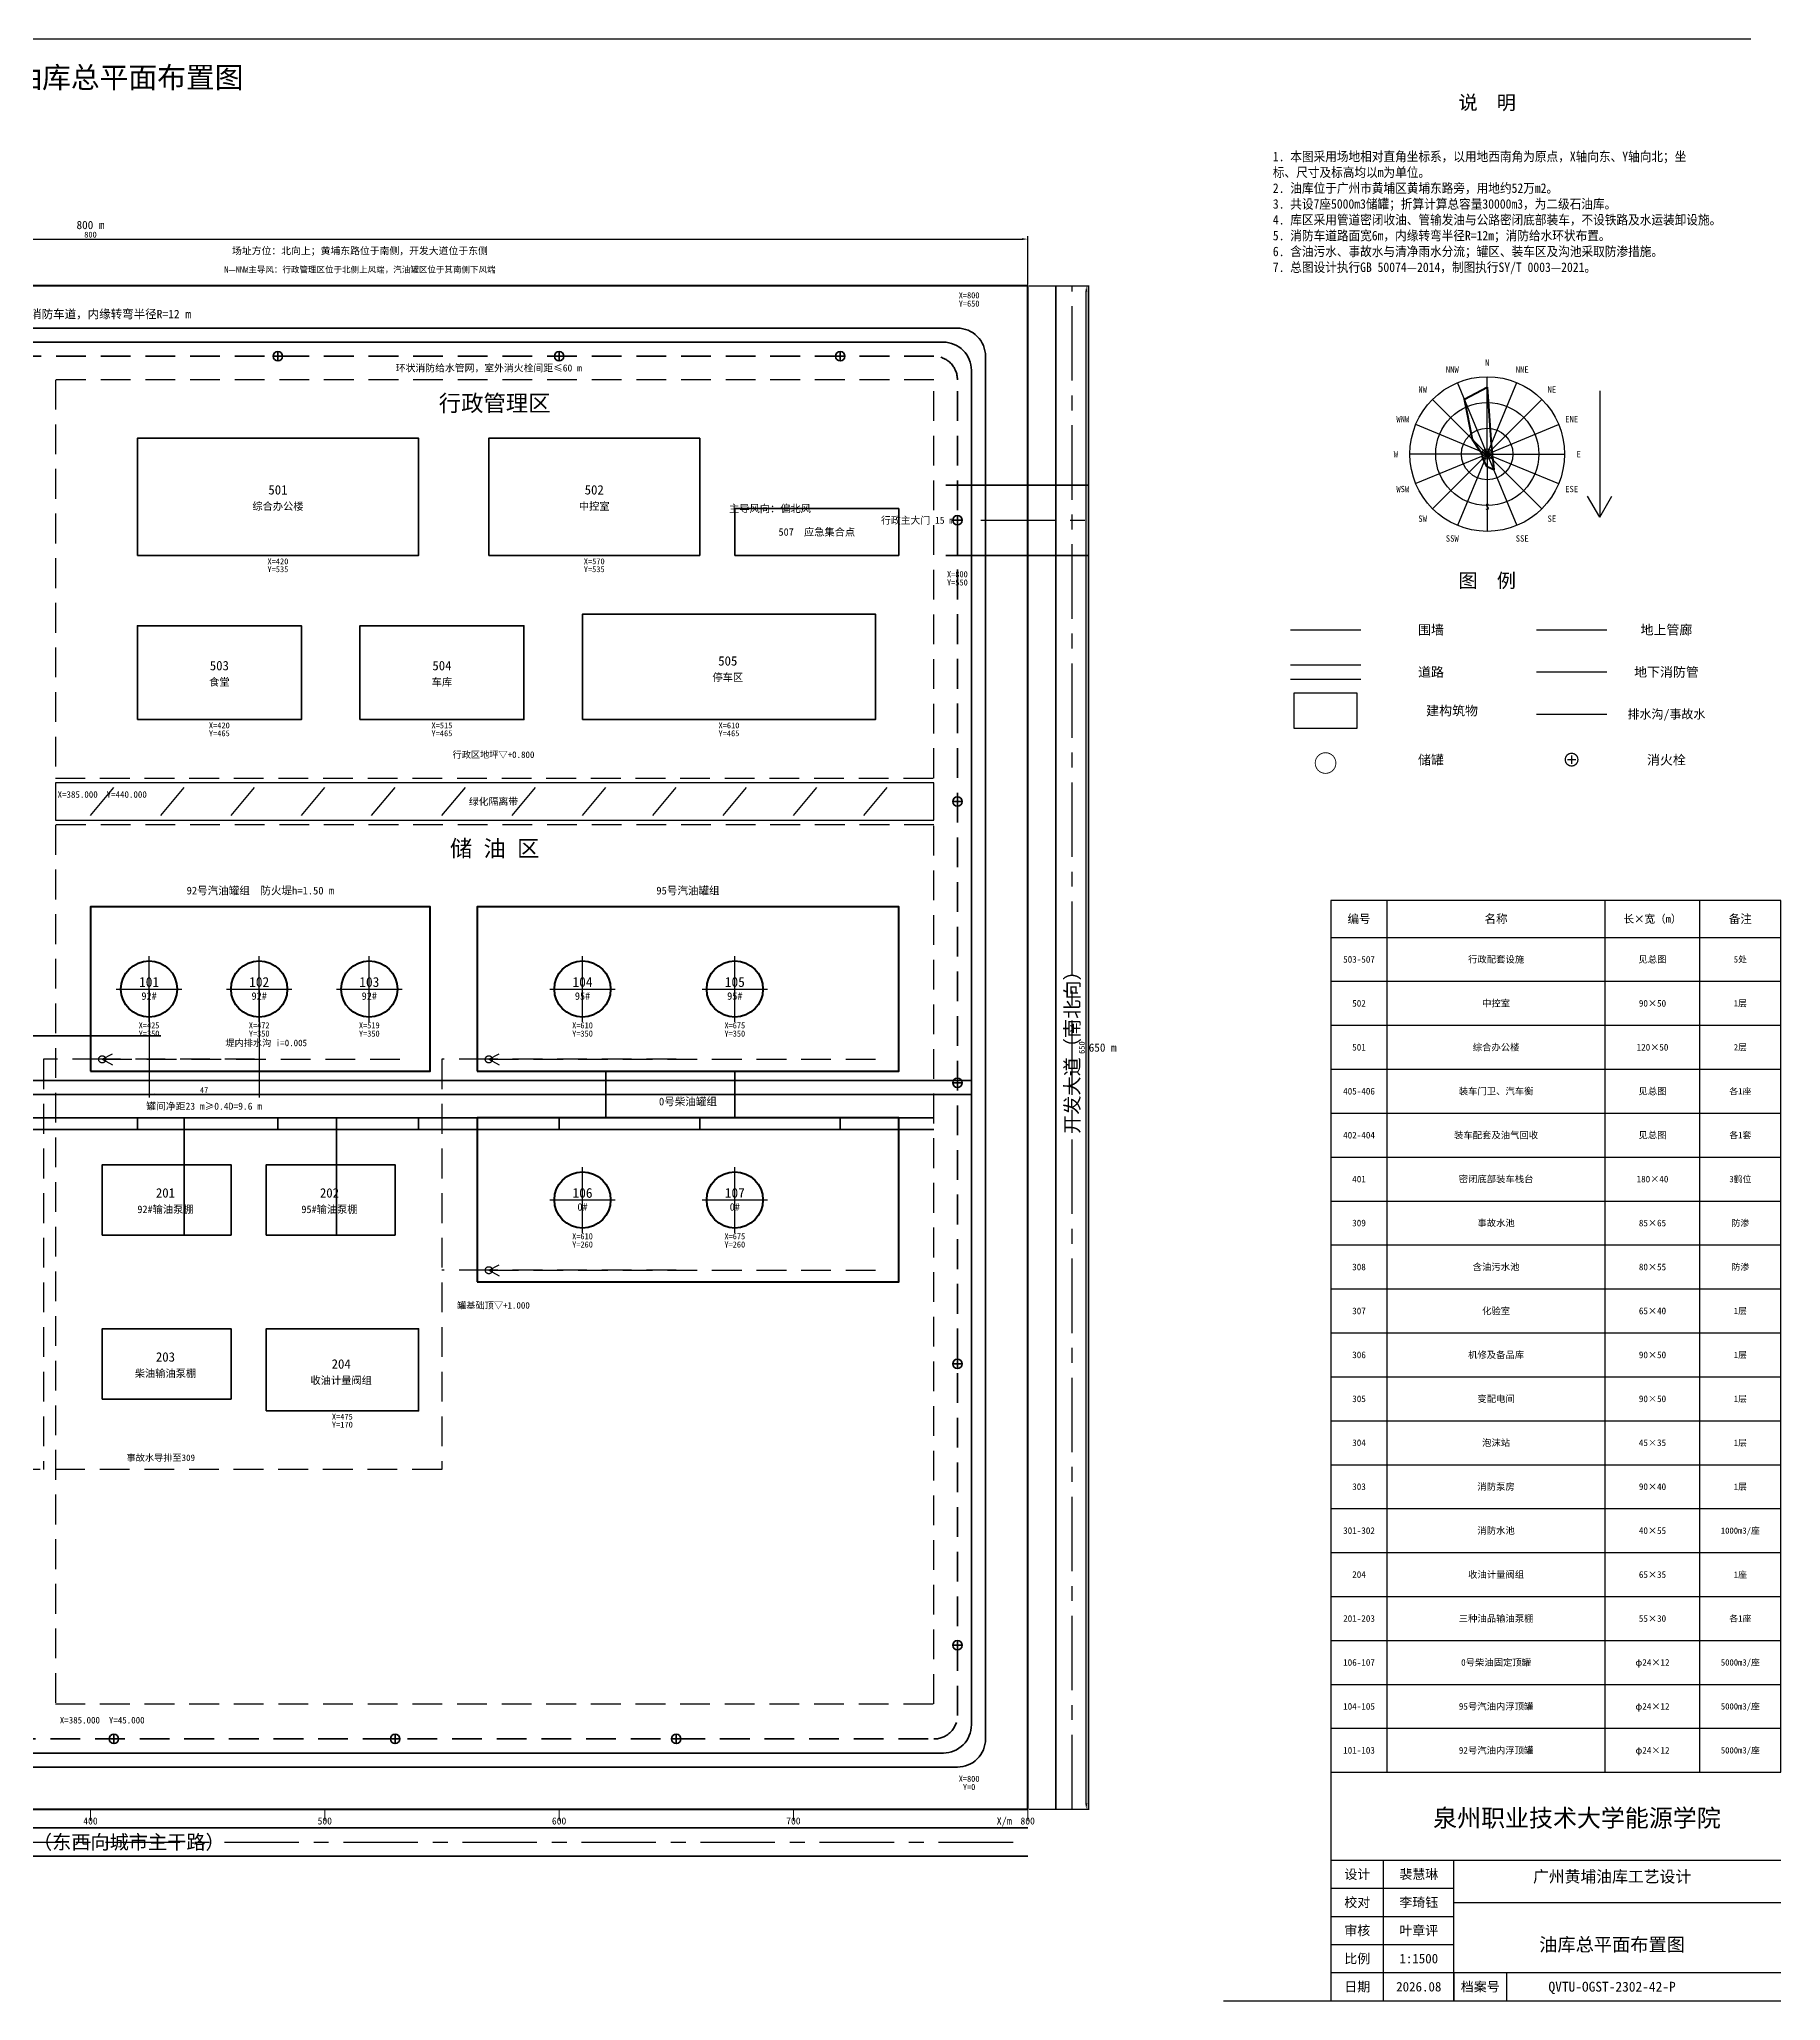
# Model space of a CAD drawing. Header units: millimetres. Extents: x -100 to 1121, y -82 to 755.
# Drawn here: x 378 to 1121, y -82 to 755 of the extents above; entities that cross this region are included whole.
import ezdxf
from ezdxf.enums import TextEntityAlignment as Align

# ---------------------------------------------------------------- set-up
doc = ezdxf.new("R2010")
doc.units = ezdxf.units.MM
doc.linetypes.add('CENTER', pattern=[50.8, 31.75, -6.35, 6.35, -6.35])
doc.linetypes.add('DASHED', pattern=[19.05, 12.7, -6.35])
for name, color, linetype, lineweight in [('01-用地红线', 7, 'Continuous', 70), ('02-围墙', 7, 'Continuous', 50), ('03-道路', 7, 'Continuous', 35), ('04-防火堤', 7, 'Continuous', 50), ('05-储罐', 7, 'Continuous', 50), ('06-建构筑物', 7, 'Continuous', 35), ('07-工艺管廊', 7, 'Continuous', 35), ('08-消防管网', 7, 'DASHED', 35), ('09-排水沟', 7, 'DASHED', 25), ('10-文字', 7, 'Continuous', 25), ('11-尺寸', 7, 'Continuous', 25), ('12-风向图', 7, 'Continuous', 25), ('13-中心线', 7, 'CENTER', 25), ('14-分区界线', 7, 'DASHED', 25), ('15-消防设施', 7, 'Continuous', 35), ('16-绿化', 7, 'Continuous', 25), ('20-坐标标注', 7, 'Continuous', 18)]:
    doc.layers.add(name, color=color, linetype=linetype, lineweight=lineweight)
doc.styles.add('QVTU-宋体', font='', dxfattribs={"width": 0.9})
doc.styles.add('QVTU-黑体', font='simhei.ttf', dxfattribs={"width": 0.95})
doc.styles.get("Standard").update_dxf_attribs({"font": ''})
doc.styles.get('QVTU-宋体').set_extended_font_data('SimSun')
doc.styles.get('Standard').set_extended_font_data('SimSun')
doc.dimstyles.new('ISO-25', dxfattribs={"dimtxt": 2.5, "dimasz": 2.5, "dimexe": 1.25, "dimexo": 0.625, "dimtad": 1, "dimtxsty": 'Standard', "dimcen": 2.5, "dimadec": 0, "dimazin": 0, "dimtfac": 1, "dimtmove": 0, "dimatfit": 3, "dimfxl": 1, "dimarcsym": 0})

# ---------------------------------------------------------------- blocks, each defined once
blk = doc.blocks.new('*D1')
at = {"layer": '11-尺寸', "color": 0, "lineweight": -2, "transparency": 16777216}
for p, q in [((0, 650.62), (0, 671.25)), ((2.5, 670), (797.5, 670)), ((800, 650.62), (800, 671.25))]:
    blk.add_line(p, q, dxfattribs=at)
at = {"layer": '11-尺寸', "color": 0, "transparency": 16777216}
for points in [[(2.5, 670.42), (2.5, 669.58), (0, 670)], [(797.5, 670.42), (797.5, 669.58), (800, 670)]]:
    blk.add_solid(points, dxfattribs=at)
at = {"layer": 'Defpoints', "color": 0, "transparency": 16777216}
for p in [(800, 670), (0, 650), (800, 650)]:
    blk.add_point(p, dxfattribs=at)
at = {"layer": '11-尺寸', "color": 0, "transparency": 16777216, "insert": (400, 671.88), "char_height": 2.5, "attachment_point": 5}
blk.add_mtext('800', dxfattribs=at)
blk = doc.blocks.new('*D2')
at = {"layer": '11-尺寸', "color": 0, "lineweight": -2, "transparency": 16777216}
for p, q in [((800.62, 650), (826.25, 650)), ((825, 2.5), (825, 647.5)), ((800.62, 0), (826.25, 0))]:
    blk.add_line(p, q, dxfattribs=at)
at = {"layer": '11-尺寸', "color": 0, "transparency": 16777216}
for points in [[(824.58, 647.5), (825.42, 647.5), (825, 650)], [(824.58, 2.5), (825.42, 2.5), (825, 0)]]:
    blk.add_solid(points, dxfattribs=at)
at = {"layer": 'Defpoints', "color": 0, "transparency": 16777216}
for p in [(800, 650), (825, 650), (800, 0)]:
    blk.add_point(p, dxfattribs=at)
at = {"layer": '11-尺寸', "color": 0, "transparency": 16777216, "insert": (823.12, 325), "char_height": 2.5, "attachment_point": 5, "rotation": 90}
blk.add_mtext('650', dxfattribs=at)
blk = doc.blocks.new('*D3')
at = {"layer": '11-尺寸', "color": 0, "lineweight": -2, "transparency": 16777216}
for p, q in [((425, 349.38), (425, 303.75)), ((472, 349.38), (472, 303.75)), ((427.5, 305), (469.5, 305))]:
    blk.add_line(p, q, dxfattribs=at)
at = {"layer": '11-尺寸', "color": 0, "transparency": 16777216}
for points in [[(427.5, 305.42), (427.5, 304.58), (425, 305)], [(469.5, 305.42), (469.5, 304.58), (472, 305)]]:
    blk.add_solid(points, dxfattribs=at)
at = {"layer": 'Defpoints', "color": 0, "transparency": 16777216}
for p in [(425, 350), (472, 350), (472, 305)]:
    blk.add_point(p, dxfattribs=at)
at = {"layer": '11-尺寸', "color": 0, "transparency": 16777216, "insert": (448.5, 306.88), "char_height": 2.5, "attachment_point": 5}
blk.add_mtext('47', dxfattribs=at)

msp = doc.modelspace()

# ---------------------------------------------------------------- linework, layer by layer
at = {"layer": '01-用地红线'}
msp.add_lwpolyline([(0, 0), (800, 0), (800, 650), (0, 650)], close=True, dxfattribs=at)
at = {"layer": '02-围墙'}
for p, q in [((800, 650), (0, 650)), ((800, 0), (800, 650)), ((0, 0), (800, 0))]:
    msp.add_line(p, q, dxfattribs=at)
at = {"layer": '03-道路'}
for p, q in [((812, 0), (812, 650)), ((826, 0), (826, 650)), ((765, 565), (826, 565)), ((765, 535), (826, 535)), ((24, 311), (776, 311)), ((24, 305), (776, 305)), ((0, -8), (800, -8)), ((0, -20), (800, -20))]:
    msp.add_line(p, q, dxfattribs=at)
for points in [[(18, 30, 0.4142136), (30, 18), (770, 18, 0.4142136), (782, 30), (782, 620, 0.4142136), (770, 632), (30, 632, 0.4142136), (18, 620)], [(24, 36, 0.4142136), (36, 24), (764, 24, 0.4142136), (776, 36), (776, 614, 0.4142136), (764, 626), (36, 626, 0.4142136), (24, 614)]]:
    msp.add_lwpolyline(points, format="xyb", close=True, dxfattribs=at)
at = {"layer": '04-防火堤'}
for points in [[(400, 315), (545, 315), (545, 385), (400, 385)], [(565, 315), (745, 315), (745, 385), (565, 385)], [(565, 225), (745, 225), (745, 295), (565, 295)]]:
    msp.add_lwpolyline(points, close=True, dxfattribs=at)
at = {"layer": '05-储罐'}
for centre in [(425, 350), (472, 350), (519, 350), (610, 350), (675, 350), (610, 260), (675, 260)]:
    msp.add_circle(centre, 12, dxfattribs=at)
at = {"layer": '06-建构筑物'}
for points in [[(420, 535), (540, 535), (540, 585), (420, 585)], [(570, 535), (660, 535), (660, 585), (570, 585)], [(675, 535), (745, 535), (745, 555), (675, 555)], [(420, 465), (490, 465), (490, 505), (420, 505)], [(515, 465), (585, 465), (585, 505), (515, 505)], [(610, 465), (735, 465), (735, 510), (610, 510)], [(405, 245), (460, 245), (460, 275), (405, 275)], [(475, 245), (530, 245), (530, 275), (475, 275)], [(405, 175), (460, 175), (460, 205), (405, 205)], [(475, 170), (540, 170), (540, 205), (475, 205)]]:
    msp.add_lwpolyline(points, close=True, dxfattribs=at)
at = {"layer": '07-工艺管廊'}
for p, q in [((335, 330), (430, 330)), ((620, 295), (620, 315)), ((675, 295), (675, 315)), ((30, 295), (760, 295)), ((420, 290), (420, 295)), ((440, 295), (440, 245)), ((480, 290), (480, 295)), ((505, 295), (505, 245)), ((540, 290), (540, 295)), ((600, 290), (600, 295)), ((660, 290), (660, 295)), ((720, 290), (720, 295)), ((30, 290), (760, 290))]:
    msp.add_line(p, q, dxfattribs=at)
at = {"layer": '08-消防管网'}
msp.add_line((40, 305), (760, 305), dxfattribs=at)
msp.add_lwpolyline([(30, 40, 0.4142136), (40, 30), (760, 30, 0.4142136), (770, 40), (770, 610, 0.4142136), (760, 620), (40, 620, 0.4142136), (30, 610)], format="xyb", close=True, dxfattribs=at)
at = {"layer": '09-排水沟'}
for p, q in [((405, 320), (380, 320)), ((380, 320), (380, 145)), ((405, 320), (409.408, 322.36)), ((405, 320), (535, 320)), ((470, 320), (405, 320)), ((405, 320), (409.408, 317.64)), ((570, 320), (550, 320)), ((550, 320), (550, 145)), ((570, 320), (574.408, 322.36)), ((570, 320), (735, 320)), ((650, 320), (570, 320)), ((570, 320), (574.408, 317.64)), ((570, 230), (550, 230)), ((570, 230), (574.408, 232.36)), ((570, 230), (735, 230)), ((650, 230), (570, 230)), ((570, 230), (574.408, 227.64)), ((550, 145), (330, 145))]:
    msp.add_line(p, q, dxfattribs=at)
for centre in [(405, 320), (570, 320), (570, 230)]:
    msp.add_circle(centre, 1.5, dxfattribs=at)
at = {"layer": '10-文字'}
for p, q in [((1108.628, 755.276), (-100.372, 755.276)), ((912.128, 503.276), (942.128, 503.276)), ((1017.128, 503.276), (1047.128, 503.276)), ((912.128, 488.276), (942.128, 488.276)), ((912.128, 482.276), (942.128, 482.276)), ((1017.128, 485.276), (1047.128, 485.276)), ((1017.128, 467.276), (1047.128, 467.276)), ((929.416, 387.776), (929.416, 15.776)), ((1121.416, 387.776), (929.416, 387.776)), ((953.416, 15.776), (953.416, 387.776)), ((1046.416, 15.776), (1046.416, 387.776)), ((1086.916, 15.776), (1086.916, 387.776)), ((1121.416, 15.776), (1121.416, 387.776)), ((929.416, 353.276), (1121.416, 353.276)), ((929.416, 334.526), (1121.416, 334.526)), ((929.416, 315.776), (1121.416, 315.776)), ((929.416, 297.026), (1121.416, 297.026)), ((929.416, 278.276), (1121.416, 278.276)), ((929.416, 259.526), (1121.416, 259.526)), ((929.416, 240.776), (1121.416, 240.776)), ((929.416, 222.026), (1121.416, 222.026)), ((929.416, 203.276), (1121.416, 203.276)), ((929.416, 184.526), (1121.416, 184.526)), ((929.416, 165.776), (1121.416, 165.776)), ((929.416, 147.026), (1121.416, 147.026)), ((929.416, 128.276), (1121.416, 128.276)), ((929.416, 109.526), (1121.416, 109.526)), ((929.416, 90.776), (1121.416, 90.776)), ((929.416, 72.026), (1121.416, 72.026)), ((929.416, 53.276), (1121.416, 53.276)), ((929.416, 34.526), (1121.416, 34.526)), ((929.416, 15.776), (929.416, -81.724)), ((929.416, 15.776), (1121.416, 15.776)), ((929.416, -21.724), (1121.416, -21.724)), ((951.916, -81.724), (951.916, -21.724)), ((981.916, -81.724), (981.916, -21.724)), ((929.416, -33.724), (981.916, -33.724)), ((981.916, -39.724), (1121.416, -39.724)), ((929.416, -45.724), (981.916, -45.724)), ((929.416, -57.724), (981.916, -57.724)), ((929.416, -69.724), (1121.416, -69.724)), ((929.416, -81.724), (1121.416, -81.724))]:
    msp.add_line(p, q, dxfattribs=at)
at = {"layer": '10-文字', "lineweight": 25}
msp.add_line((929.416, 372.026), (1121.416, 372.026), dxfattribs=at)
at = {"layer": '10-文字'}
msp.add_lwpolyline([(913.628, 461.276), (940.628, 461.276), (940.628, 476.276), (913.628, 476.276)], close=True, dxfattribs=at)
at = {"layer": '12-风向图'}
for p, q in [((996.128, 578.276), (996.128, 611.276)), ((996.128, 578.276), (983.5, 608.764)), ((996.128, 578.276), (1008.757, 608.764)), ((1044.128, 605.276), (1044.128, 551.276)), ((996.128, 578.276), (972.794, 601.61)), ((996.128, 578.276), (1019.463, 601.61)), ((996.128, 578.276), (965.64, 590.904)), ((996.128, 578.276), (1026.617, 590.904)), ((996.128, 578.276), (963.128, 578.276)), ((996.128, 578.276), (965.64, 565.647)), ((996.128, 578.276), (972.794, 554.941)), ((996.128, 578.276), (983.5, 547.788)), ((996.128, 578.276), (996.128, 545.276)), ((996.128, 578.276), (1008.757, 547.788)), ((996.128, 578.276), (1019.463, 554.941)), ((996.128, 578.276), (1026.617, 565.647)), ((996.128, 578.276), (1029.128, 578.276)), ((1044.128, 551.276), (1038.878, 560.276)), ((1044.128, 551.276), (1049.378, 560.276)), ((981.916, -69.724), (981.916, -81.724)), ((1004.416, -69.724), (1004.416, -81.724)), ((883.628, -81.724), (1121.416, -81.724))]:
    msp.add_line(p, q, dxfattribs=at)
at = {"layer": '12-风向图', "lineweight": 50}
for p, q in [((986.447, 601.65), (996.128, 606.876)), ((996.128, 606.876), (997.812, 582.341)), ((989.906, 584.498), (986.447, 601.65)), ((993.08, 579.539), (989.906, 584.498)), ((993.928, 578.276), (993.08, 579.539)), ((994.096, 577.434), (993.928, 578.276)), ((997.812, 582.341), (998.073, 580.22)), ((998.073, 580.22), (998.161, 579.118)), ((998.161, 579.118), (998.328, 578.276)), ((998.328, 578.276), (998.161, 577.434)), ((994.184, 576.331), (994.096, 577.434)), ((994.866, 575.227), (994.184, 576.331)), ((996.128, 572.776), (994.866, 575.227)), ((998.949, 571.467), (996.128, 572.776)), ((998.161, 577.434), (998.462, 575.942)), ((998.462, 575.942), (998.949, 571.467))]:
    msp.add_line(p, q, dxfattribs=at)
at = {"layer": '12-风向图'}
for radius in [33, 22, 11, 2.25]:
    msp.add_circle((996.128, 578.276), radius, dxfattribs=at)
at = {"layer": '13-中心线'}
for p, q in [((819, 0), (819, 650)), ((780, 550), (826, 550)), ((425, 336), (425, 364)), ((472, 336), (472, 364)), ((519, 336), (519, 364)), ((610, 336), (610, 364)), ((675, 336), (675, 364)), ((411, 350), (439, 350)), ((458, 350), (486, 350)), ((505, 350), (533, 350)), ((596, 350), (624, 350)), ((661, 350), (689, 350)), ((610, 246), (610, 274)), ((675, 246), (675, 274)), ((596, 260), (624, 260)), ((661, 260), (689, 260)), ((0, -14), (800, -14))]:
    msp.add_line(p, q, dxfattribs=at)
at = {"layer": '14-分区界线'}
for points in [[(385, 440), (760, 440), (760, 610), (385, 610)], [(385, 45), (760, 45), (760, 420), (385, 420)]]:
    msp.add_lwpolyline(points, close=True, dxfattribs=at)
at = {"layer": '15-消防设施'}
for p, q in [((478, 620), (482, 620)), ((480, 618), (480, 622)), ((598, 620), (602, 620)), ((600, 618), (600, 622)), ((718, 620), (722, 620)), ((720, 618), (720, 622)), ((768, 550), (772, 550)), ((770, 548), (770, 552)), ((768, 430), (772, 430)), ((770, 428), (770, 432)), ((768, 310), (772, 310)), ((770, 308), (770, 312)), ((768, 190), (772, 190)), ((770, 188), (770, 192)), ((768, 70), (772, 70)), ((770, 68), (770, 72)), ((408, 30), (412, 30)), ((410, 28), (410, 32)), ((528, 30), (532, 30)), ((530, 28), (530, 32)), ((648, 30), (652, 30)), ((650, 28), (650, 32))]:
    msp.add_line(p, q, dxfattribs=at)
for centre in [(480, 620), (600, 620), (720, 620), (770, 550), (770, 430), (770, 310), (770, 190), (770, 70), (410, 30), (530, 30), (650, 30)]:
    msp.add_circle(centre, 2, dxfattribs=at)
at = {"layer": '16-绿化'}
for p, q in [((400, 424), (410, 436)), ((430, 424), (440, 436)), ((460, 424), (470, 436)), ((490, 424), (500, 436)), ((520, 424), (530, 436)), ((550, 424), (560, 436)), ((580, 424), (590, 436)), ((610, 424), (620, 436)), ((640, 424), (650, 436)), ((670, 424), (680, 436)), ((700, 424), (710, 436)), ((730, 424), (740, 436))]:
    msp.add_line(p, q, dxfattribs=at)
msp.add_lwpolyline([(385, 422), (760, 422), (760, 438), (385, 438)], close=True, dxfattribs=at)
at = {"layer": '20-坐标标注'}
for p, q in [((400, 0), (400, -5)), ((500, 0), (500, -5)), ((600, 0), (600, -5)), ((700, 0), (700, -5)), ((800, 0), (800, -5))]:
    msp.add_line(p, q, dxfattribs=at)

# ---------------------------------------------------------------- texts
at = {"layer": '10-文字', "color": 7, "style": 'QVTU-黑体'}
msp.add_text('广州黄埔油库总平面布置图', height=9, dxfattribs=at).set_placement((391.628, 739), align=Align.MIDDLE_CENTER)
at = {"layer": '10-文字'}
for s, height, style, p in [('说  明', 6, 'QVTU-黑体', (996.128, 728.276)), ('800 m', 3.5, 'QVTU-宋体', (400, 676)), ('场址方位：北向上；黄埔东路位于南侧，开发大道位于东侧', 3, 'QVTU-宋体', (515, 665)), ('N—NNW主导风：行政管理区位于北侧上风端，汽油罐区位于其南侧下风端', 2.6, 'QVTU-宋体', (515, 657)), ('6 m环形消防车道，内缘转弯半径R=12 m', 3.6, 'QVTU-宋体', (400, 638)), ('环状消防给水管网，室外消火栓间距≤60 m', 3, 'QVTU-宋体', (570, 615)), ('行政管理区', 7, 'QVTU-黑体', (572.5, 600)), ('501', 4, 'QVTU-宋体', (480, 563)), ('502', 4, 'QVTU-宋体', (615, 563)), ('综合办公楼', 3.2, 'QVTU-宋体', (480, 556)), ('中控室', 3.2, 'QVTU-宋体', (615, 556)), ('主导风向：偏北风', 3.2, 'QVTU-宋体', (690, 555)), ('507  应急集合点', 3.2, 'QVTU-宋体', (710, 545)), ('行政主大门 15 m', 3, 'QVTU-宋体', (753, 550)), ('图  例', 6, 'QVTU-黑体', (996.128, 524.276)), ('围墙', 4.05, 'QVTU-宋体', (972.128, 503.276)), ('地上管廊', 4.05, 'QVTU-宋体', (1072.628, 503.276)), ('503', 4, 'QVTU-宋体', (455, 488)), ('504', 4, 'QVTU-宋体', (550, 488)), ('505', 4, 'QVTU-宋体', (672, 490)), ('道路', 4.05, 'QVTU-宋体', (972.128, 485.276)), ('地下消防管', 4.05, 'QVTU-宋体', (1072.628, 485.276)), ('食堂', 3.2, 'QVTU-宋体', (455, 481)), ('车库', 3.2, 'QVTU-宋体', (550, 481)), ('停车区', 3.2, 'QVTU-黑体', (672, 483)), ('建构筑物', 4.05, 'QVTU-宋体', (981.128, 468.776)), ('排水沟/事故水', 3.75, 'QVTU-宋体', (1072.628, 467.276)), ('行政区地坪▽+0.800', 2.8, 'QVTU-宋体', (572, 450)), ('○', 7.5, 'QVTU-宋体', (927.128, 446.276)), ('储罐', 4.05, 'QVTU-宋体', (972.128, 447.776)), ('⊕', 6, 'QVTU-宋体', (1032.128, 447.776)), ('消火栓', 4.05, 'QVTU-宋体', (1072.628, 447.776)), ('X=385.000  Y=440.000', 2.8, 'QVTU-宋体', (405, 433)), ('绿化隔离带', 3, 'QVTU-宋体', (572, 430)), ('储 油 区', 7, 'QVTU-黑体', (572.5, 410)), ('92号汽油罐组  防火堤h=1.50 m', 3.3, 'QVTU-宋体', (472.5, 392)), ('95号汽油罐组', 3.3, 'QVTU-宋体', (655, 392)), ('编号', 3.6, 'QVTU-黑体', (941.416, 379.901)), ('名称', 3.6, 'QVTU-黑体', (999.916, 379.901)), ('长×宽（m）', 3.3, 'QVTU-黑体', (1066.666, 379.901)), ('备注', 3.6, 'QVTU-黑体', (1104.166, 379.901)), ('503-507', 2.85, 'QVTU-宋体', (941.416, 362.651)), ('行政配套设施', 2.85, 'QVTU-宋体', (999.916, 362.651)), ('见总图', 2.85, 'QVTU-宋体', (1066.666, 362.651)), ('5处', 2.7, 'QVTU-宋体', (1104.166, 362.651)), ('101', 4.2, 'QVTU-宋体', (425, 353)), ('102', 4.2, 'QVTU-宋体', (472, 353)), ('103', 4.2, 'QVTU-宋体', (519, 353)), ('104', 4.2, 'QVTU-宋体', (610, 353)), ('105', 4.2, 'QVTU-宋体', (675, 353)), ('92#', 3.2, 'QVTU-宋体', (425, 347)), ('92#', 3.2, 'QVTU-宋体', (472, 347)), ('92#', 3.2, 'QVTU-宋体', (519, 347)), ('95#', 3.2, 'QVTU-宋体', (610, 347)), ('95#', 3.2, 'QVTU-宋体', (675, 347)), ('502', 2.85, 'QVTU-宋体', (941.416, 343.901)), ('中控室', 2.85, 'QVTU-宋体', (999.916, 343.901)), ('90×50', 2.85, 'QVTU-宋体', (1066.666, 343.901)), ('1层', 2.7, 'QVTU-宋体', (1104.166, 343.901)), ('堤内排水沟 i=0.005', 2.8, 'QVTU-宋体', (475, 327)), ('650 m', 3.5, 'QVTU-宋体', (832, 325)), ('501', 2.85, 'QVTU-宋体', (941.416, 325.151)), ('综合办公楼', 2.85, 'QVTU-宋体', (999.916, 325.151)), ('120×50', 2.85, 'QVTU-宋体', (1066.666, 325.151)), ('2层', 2.7, 'QVTU-宋体', (1104.166, 325.151)), ('罐间净距23 m≥0.4D=9.6 m', 3, 'QVTU-宋体', (448.5, 300)), ('0号柴油罐组', 3.3, 'QVTU-宋体', (655, 302)), ('405-406', 2.85, 'QVTU-宋体', (941.416, 306.401)), ('装车门卫、汽车衡', 2.85, 'QVTU-宋体', (999.916, 306.401)), ('见总图', 2.85, 'QVTU-宋体', (1066.666, 306.401)), ('各1座', 2.7, 'QVTU-宋体', (1104.166, 306.401)), ('402-404', 2.85, 'QVTU-宋体', (941.416, 287.651)), ('装车配套及油气回收', 2.85, 'QVTU-宋体', (999.916, 287.651)), ('见总图', 2.85, 'QVTU-宋体', (1066.666, 287.651)), ('各1套', 2.7, 'QVTU-宋体', (1104.166, 287.651)), ('401', 2.85, 'QVTU-宋体', (941.416, 268.901)), ('密闭底部装车栈台', 2.85, 'QVTU-宋体', (999.916, 268.901)), ('180×40', 2.85, 'QVTU-宋体', (1066.666, 268.901)), ('3鹤位', 2.7, 'QVTU-宋体', (1104.166, 268.901)), ('201', 4, 'QVTU-宋体', (432, 263)), ('202', 4, 'QVTU-宋体', (502, 263)), ('106', 4.2, 'QVTU-宋体', (610, 263)), ('107', 4.2, 'QVTU-宋体', (675, 263)), ('92#输油泵棚', 3.2, 'QVTU-宋体', (432, 256)), ('95#输油泵棚', 3.2, 'QVTU-宋体', (502, 256)), ('0#', 3.2, 'QVTU-宋体', (610, 257)), ('0#', 3.2, 'QVTU-宋体', (675, 257)), ('309', 2.85, 'QVTU-宋体', (941.416, 250.151)), ('事故水池', 2.85, 'QVTU-宋体', (999.916, 250.151)), ('85×65', 2.85, 'QVTU-宋体', (1066.666, 250.151)), ('防渗', 2.7, 'QVTU-宋体', (1104.166, 250.151)), ('308', 2.85, 'QVTU-宋体', (941.416, 231.401)), ('含油污水池', 2.85, 'QVTU-宋体', (999.916, 231.401)), ('80×55', 2.85, 'QVTU-宋体', (1066.666, 231.401)), ('防渗', 2.7, 'QVTU-宋体', (1104.166, 231.401)), ('罐基础顶▽+1.000', 2.8, 'QVTU-宋体', (572, 215)), ('307', 2.85, 'QVTU-宋体', (941.416, 212.651)), ('化验室', 2.85, 'QVTU-宋体', (999.916, 212.651)), ('65×40', 2.85, 'QVTU-宋体', (1066.666, 212.651)), ('1层', 2.7, 'QVTU-宋体', (1104.166, 212.651)), ('203', 4, 'QVTU-宋体', (432, 193)), ('306', 2.85, 'QVTU-宋体', (941.416, 193.901)), ('机修及备品库', 2.85, 'QVTU-宋体', (999.916, 193.901)), ('90×50', 2.85, 'QVTU-宋体', (1066.666, 193.901)), ('1层', 2.7, 'QVTU-宋体', (1104.166, 193.901)), ('柴油输油泵棚', 3.2, 'QVTU-宋体', (432, 186)), ('收油计量阀组', 3.2, 'QVTU-宋体', (507, 183)), ('204', 4, 'QVTU-宋体', (507, 190)), ('305', 2.85, 'QVTU-宋体', (941.416, 175.151)), ('变配电间', 2.85, 'QVTU-宋体', (999.916, 175.151)), ('90×50', 2.85, 'QVTU-宋体', (1066.666, 175.151)), ('1层', 2.7, 'QVTU-宋体', (1104.166, 175.151)), ('事故水导排至309', 2.8, 'QVTU-宋体', (430, 150)), ('304', 2.85, 'QVTU-宋体', (941.416, 156.401)), ('泡沫站', 2.85, 'QVTU-宋体', (999.916, 156.401)), ('45×35', 2.85, 'QVTU-宋体', (1066.666, 156.401)), ('1层', 2.7, 'QVTU-宋体', (1104.166, 156.401)), ('303', 2.85, 'QVTU-宋体', (941.416, 137.651)), ('消防泵房', 2.85, 'QVTU-宋体', (999.916, 137.651)), ('90×40', 2.85, 'QVTU-宋体', (1066.666, 137.651)), ('1层', 2.7, 'QVTU-宋体', (1104.166, 137.651)), ('301-302', 2.85, 'QVTU-宋体', (941.416, 118.901)), ('消防水池', 2.85, 'QVTU-宋体', (999.916, 118.901)), ('40×55', 2.85, 'QVTU-宋体', (1066.666, 118.901)), ('1000m3/座', 2.7, 'QVTU-宋体', (1104.166, 118.901)), ('204', 2.85, 'QVTU-宋体', (941.416, 100.151)), ('收油计量阀组', 2.85, 'QVTU-宋体', (999.916, 100.151)), ('65×35', 2.85, 'QVTU-宋体', (1066.666, 100.151)), ('1座', 2.7, 'QVTU-宋体', (1104.166, 100.151)), ('201-203', 2.85, 'QVTU-宋体', (941.416, 81.401)), ('三种油品输油泵棚', 2.85, 'QVTU-宋体', (999.916, 81.401)), ('55×30', 2.85, 'QVTU-宋体', (1066.666, 81.401)), ('各1座', 2.7, 'QVTU-宋体', (1104.166, 81.401)), ('106-107', 2.85, 'QVTU-宋体', (941.416, 62.651)), ('0号柴油固定顶罐', 2.85, 'QVTU-宋体', (999.916, 62.651)), ('φ24×12', 2.85, 'QVTU-宋体', (1066.666, 62.651)), ('5000m3/座', 2.7, 'QVTU-宋体', (1104.166, 62.651)), ('104-105', 2.85, 'QVTU-宋体', (941.416, 43.901)), ('95号汽油内浮顶罐', 2.85, 'QVTU-宋体', (999.916, 43.901)), ('φ24×12', 2.85, 'QVTU-宋体', (1066.666, 43.901)), ('5000m3/座', 2.7, 'QVTU-宋体', (1104.166, 43.901)), ('X=385.000  Y=45.000', 2.8, 'QVTU-宋体', (405, 38)), ('101-103', 2.85, 'QVTU-宋体', (941.416, 25.151)), ('92号汽油内浮顶罐', 2.85, 'QVTU-宋体', (999.916, 25.151)), ('φ24×12', 2.85, 'QVTU-宋体', (1066.666, 25.151)), ('5000m3/座', 2.7, 'QVTU-宋体', (1104.166, 25.151)), ('泉州职业技术大学能源学院', 7.5, 'QVTU-黑体', (1034.416, -3.724)), ('黄埔东路（东西向城市主干路）', 6, 'QVTU-宋体', (400, -14)), ('裴慧琳', 4.05, 'QVTU-宋体', (966.916, -27.724)), ('设计', 4.05, 'QVTU-宋体', (940.666, -27.724)), ('广州黄埔油库工艺设计', 4.95, 'QVTU-宋体', (1049.416, -28.726)), ('校对', 4.05, 'QVTU-宋体', (940.666, -39.724)), ('李琦钰', 4.05, 'QVTU-宋体', (966.916, -39.724)), ('审核', 4.05, 'QVTU-宋体', (940.666, -51.724)), ('叶章评', 4.05, 'QVTU-宋体', (966.916, -51.724)), ('油库总平面布置图', 5.7, 'QVTU-黑体', (1049.416, -57.724)), ('比例', 4.05, 'QVTU-宋体', (940.666, -63.724)), ('1:1500', 4.05, 'QVTU-宋体', (966.916, -63.724)), ('日期', 4.05, 'QVTU-宋体', (940.666, -75.724)), ('2026.08', 4.05, 'QVTU-宋体', (966.916, -75.724)), ('档案号', 4.05, 'QVTU-宋体', (993.166, -75.724)), ('QVTU-OGST-2302-42-P', 4.2, 'QVTU-宋体', (1049.416, -75.724))]:
    msp.add_text(s, height=height, dxfattribs=dict(at, style=style)).set_placement(p, align=Align.MIDDLE_CENTER)
at = {"layer": '10-文字', "style": 'QVTU-宋体'}
msp.add_text('开发大道（南北向）', height=6, rotation=90, dxfattribs=at).set_placement((819, 325), align=Align.MIDDLE_CENTER)
at = {"layer": '10-文字', "insert": (904.628, 707.276), "char_height": 4.05, "width": 183, "attachment_point": 1, "style": 'QVTU-宋体'}
msp.add_mtext('1. 本图采用场地相对直角坐标系，以用地西南角为原点，X轴向东、Y轴向北；坐标、尺寸及标高均以m为单位。\\P2. 油库位于广州市黄埔区黄埔东路旁，用地约52万m2。\\P3. 共设7座5000m3储罐；折算计算总容量30000m3，为二级石油库。\\P4. 库区采用管道密闭收油、管输发油与公路密闭底部装车，不设铁路及水运装卸设施。\\P5. 消防车道路面宽6m，内缘转弯半径R=12m；消防给水环状布置。\\P6. 含油污水、事故水与清净雨水分流；罐区、装车区及沟池采取防渗措施。\\P7. 总图设计执行GB 50074—2014，制图执行SY/T 0003—2021。', dxfattribs=at)
at = {"layer": '12-风向图', "style": 'QVTU-宋体'}
for s, p in [('NNW', (981.204, 614.307)), ('N', (996.128, 617.276)), ('NNE', (1011.053, 614.307)), ('NW', (968.551, 605.853)), ('NE', (1023.706, 605.853)), ('WNW', (960.097, 593.2)), ('ENE', (1032.16, 593.2)), ('W', (957.128, 578.276)), ('E', (1035.128, 578.276)), ('WSW', (960.097, 563.351)), ('ESE', (1032.16, 563.351)), ('S', (996.128, 555.776)), ('SW', (968.551, 550.699)), ('SE', (1023.706, 550.699)), ('SSW', (981.204, 542.245)), ('SSE', (1011.053, 542.245))]:
    msp.add_text(s, height=2.7, dxfattribs=at).set_placement(p, align=Align.MIDDLE_CENTER)
at = {"layer": '20-坐标标注', "style": 'QVTU-宋体'}
for s, height, p in [('X=800', 2.6, (775, 646)), ('Y=650', 2.6, (775, 642.49)), ('Y=535', 2.5, (480, 529.125)), ('X=420', 2.5, (480, 532.5)), ('Y=535', 2.5, (615, 529.125)), ('X=570', 2.5, (615, 532.5)), ('X=800', 2.6, (770, 527)), ('Y=550', 2.6, (770, 523.49)), ('Y=465', 2.5, (455, 459.125)), ('X=420', 2.5, (455, 462.5)), ('Y=465', 2.5, (550, 459.125)), ('X=515', 2.5, (550, 462.5)), ('Y=465', 2.5, (672.5, 459.125)), ('X=610', 2.5, (672.5, 462.5)), ('X=425', 2.6, (425, 334.5)), ('X=472', 2.6, (472, 334.5)), ('X=519', 2.6, (519, 334.5)), ('X=610', 2.6, (610, 334.5)), ('X=675', 2.6, (675, 334.5)), ('Y=350', 2.6, (425, 330.99)), ('Y=350', 2.6, (472, 330.99)), ('Y=350', 2.6, (519, 330.99)), ('Y=350', 2.6, (610, 330.99)), ('Y=350', 2.6, (675, 330.99)), ('X=610', 2.6, (610, 244.5)), ('X=675', 2.6, (675, 244.5)), ('Y=260', 2.6, (610, 240.99)), ('Y=260', 2.6, (675, 240.99)), ('X=475', 2.5, (507.5, 167.5)), ('Y=170', 2.5, (507.5, 164.125)), ('X=800', 2.6, (775, 13)), ('Y=0', 2.6, (775, 9.49)), ('400', 3, (400, -5)), ('500', 3, (500, -5)), ('600', 3, (600, -5)), ('700', 3, (700, -5)), ('X/m', 3.2, (790, -5)), ('800', 3, (800, -5))]:
    msp.add_text(s, height=height, dxfattribs=at).set_placement(p, align=Align.MIDDLE_CENTER)

# ---------------------------------------------------------------- dimensions: what is measured, and where the dimension line sits
at = {"layer": '11-尺寸'}
for p1, p2, distance, picture, middle in [((0, 650), (800, 650), 20, '*D1', (400, 671.875)), ((800, 0), (800, 650), -25, '*D2', (823.125, 325)), ((425, 350), (472, 350), -45, '*D3', (448.5, 306.875))]:
    dim = msp.add_aligned_dim(p1=p1, p2=p2, distance=distance, dimstyle='ISO-25', dxfattribs=at)
    dim.commit()
    dim.dimension.update_dxf_attribs({"geometry": picture, "text_midpoint": middle})

doc.saveas('drawing.dxf')
